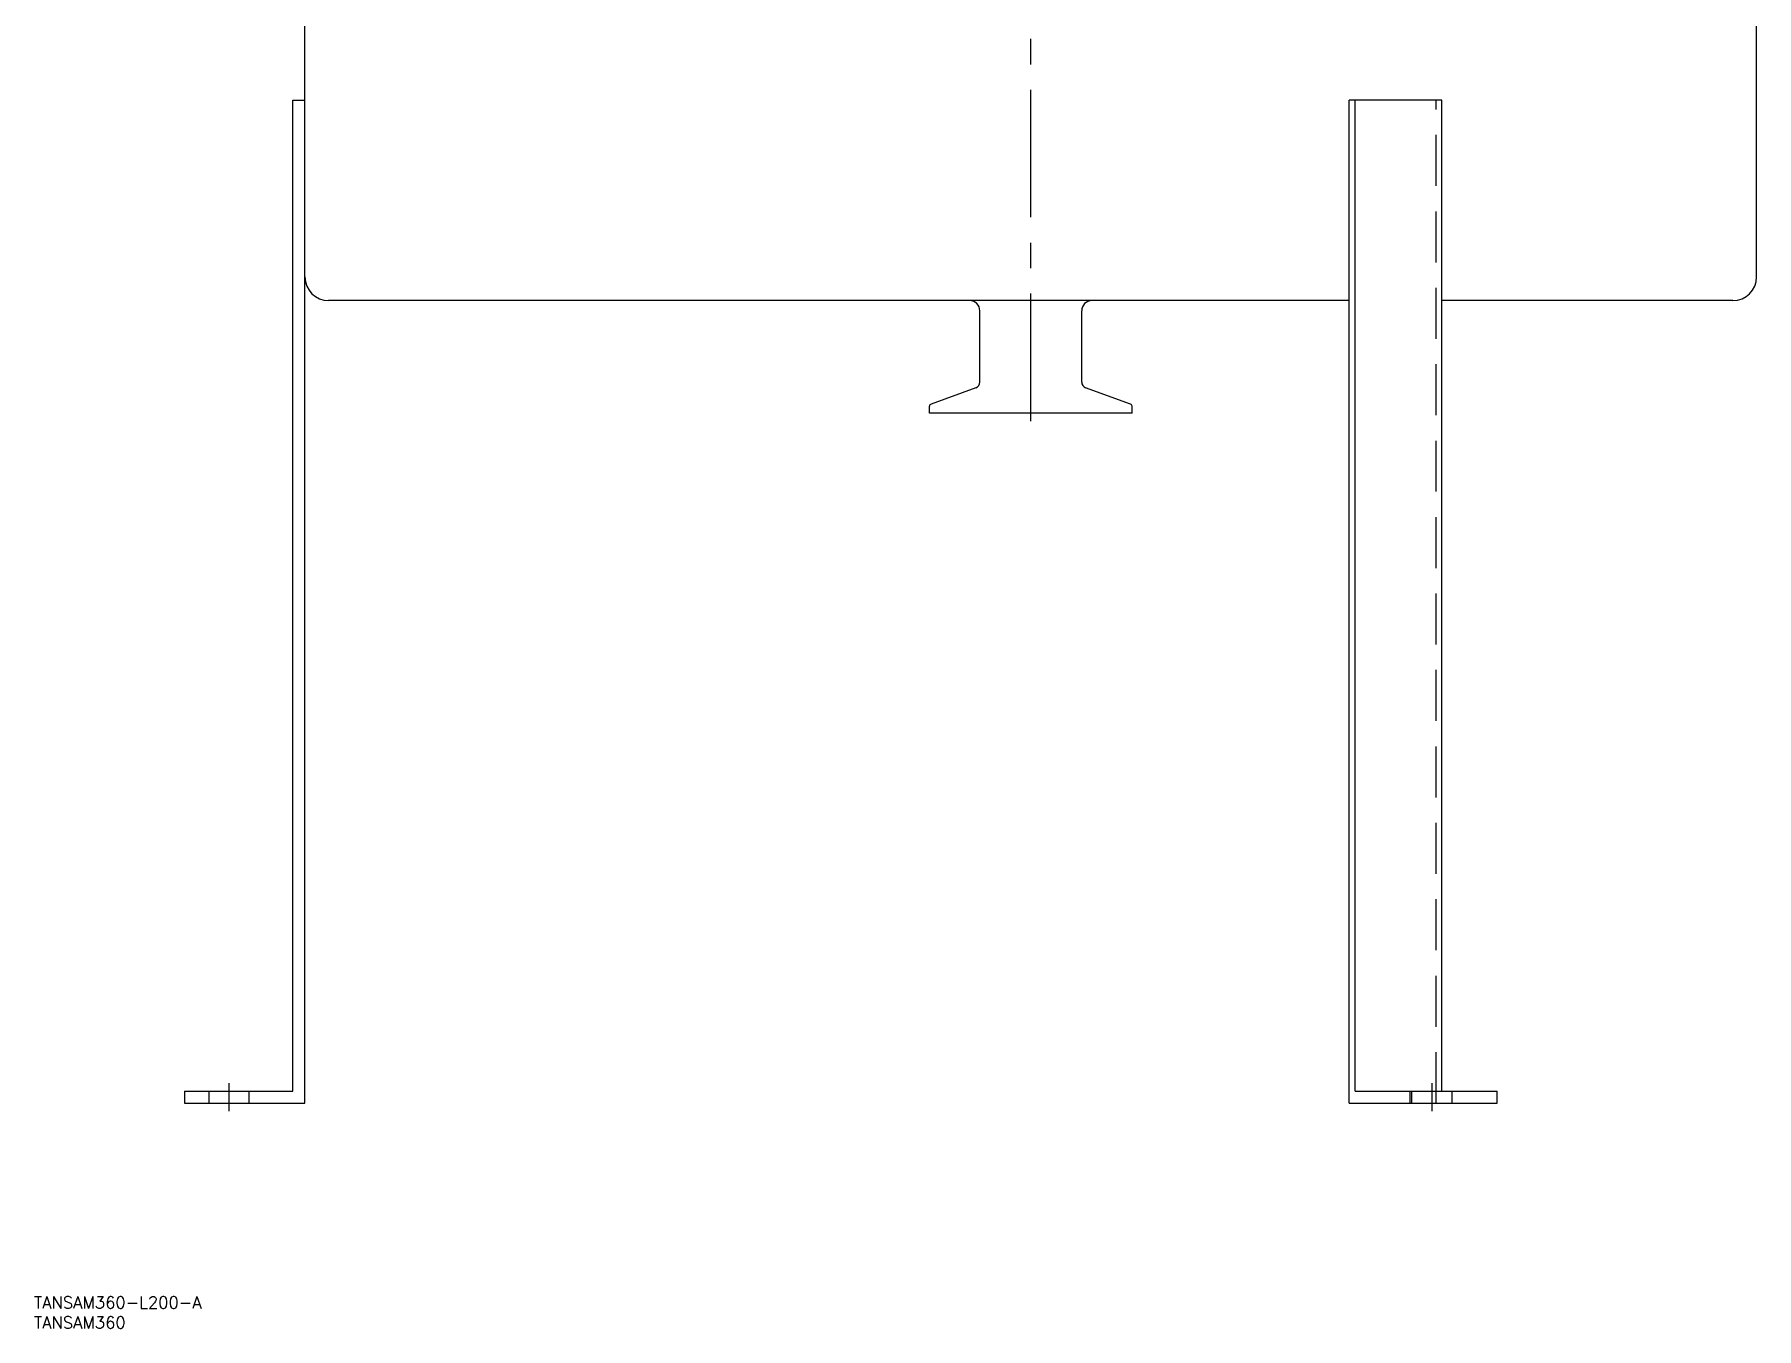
# Model space of a CAD drawing. Extents: x -248 to 886, y -950 to 197.
# Drawn here: x -248.3 to 180.9, y -950.2 to -627.6 of the extents above; entities that cross this region are included whole.
import ezdxf

# ---------------------------------------------------------------- set-up
doc = ezdxf.new("R2010")
doc.units = 0
doc.linetypes.add('CENTER', pattern=[50.8, 31.75, -6.35, 6.35, -6.35])
doc.linetypes.add('DASHED', pattern=[19.05, 12.7, -6.35])
doc.layers.get('0').update_dxf_attribs({"linetype": 'CONTINUOUS'})
doc.layers.add('CENTER', color=1, linetype='CONTINUOUS')
doc.styles.get("Standard").update_dxf_attribs({"font": 'txt.shx', "height": 3, "bigfont": 'bigfont.shx'})

msp = doc.modelspace()

# ---------------------------------------------------------------- linework, layer by layer
at = {"color": 7, "linetype": 'CONTINUOUS'}
for p, q in [((-180.9, -893.98), (-180.9, -417.16)), ((180.9, -688.08), (180.9, -417.16)), ((-183.9, -643.98), (-180.9, -643.98)), ((-183.9, -890.98), (-183.9, -643.98)), ((79.37, -893.98), (79.37, -643.98)), ((102.49, -643.98), (79.37, -643.98)), ((80.84, -890.98), (80.84, -643.98)), ((102.49, -890.98), (102.49, -643.98)), ((79.37, -693.98), (-175, -693.98)), ((175, -693.98), (102.49, -693.98)), ((-12.7, -714.29), (-12.7, -696.48)), ((-12.7, -714.29), (-12.7, -696.48)), ((12.7, -714.29), (12.7, -696.48)), ((12.7, -714.29), (12.7, -696.48)), ((-13.67, -715.67), (-24.86, -719.75)), ((24.86, -719.75), (13.67, -715.67)), ((-25.25, -721.98), (-25.25, -720.3)), ((25.25, -721.98), (25.25, -720.3)), ((25.25, -721.98), (-25.25, -721.98)), ((-210.9, -890.98), (-183.9, -890.98)), ((-210.9, -890.98), (-210.9, -893.98)), ((80.84, -890.98), (116.23, -890.98)), ((94.57, -893.98), (94.57, -890.98)), ((116.23, -893.98), (116.23, -890.98)), ((-210.9, -893.98), (-180.9, -893.98)), ((79.37, -893.98), (116.23, -893.98))]:
    msp.add_line(p, q, dxfattribs=at)
at = {"color": 3, "linetype": 'DASHED'}
for p, q in [((101.02, -893.98), (101.02, -643.98)), ((-204.9, -890.98), (-204.9, -893.98)), ((-194.9, -890.98), (-194.9, -893.98)), ((95.01, -893.98), (95.01, -890.98)), ((105.01, -893.98), (105.01, -890.98))]:
    msp.add_line(p, q, dxfattribs=at)
at = {"color": 7, "linetype": 'CONTINUOUS'}
for centre, radius, start, end in [((-175, -688.08), 5.9, 180, 270), ((175, -688.08), 5.9, 270, 0), ((-15.2, -696.48), 2.5, 0, 90), ((15.2, -696.48), 2.5, 90, 180), ((-14.17, -714.29), 1.47, 290, 0), ((14.17, -714.29), 1.47, 180, 250), ((-24.66, -720.3), 0.588, 110, 180), ((24.66, -720.3), 0.588, 0, 70)]:
    msp.add_arc(centre, radius, start, end, dxfattribs=at)
at = {"layer": 'CENTER', "color": 1, "linetype": 'CENTER'}
for p, q in [((0, -723.98), (0, -325.08)), ((-199.9, -888.98), (-199.9, -895.98)), ((100.01, -895.98), (100.01, -888.98))]:
    msp.add_line(p, q, dxfattribs=at)

# ---------------------------------------------------------------- texts
at = {"color": 7, "linetype": 'CONTINUOUS'}
for s, p in [('TANSAM360-L200-A', (-248.46, -945.17)), ('TANSAM360', (-248.46, -950.17))]:
    msp.add_text(s, height=3, dxfattribs=at).set_placement(p)

doc.saveas('drawing.dxf')
